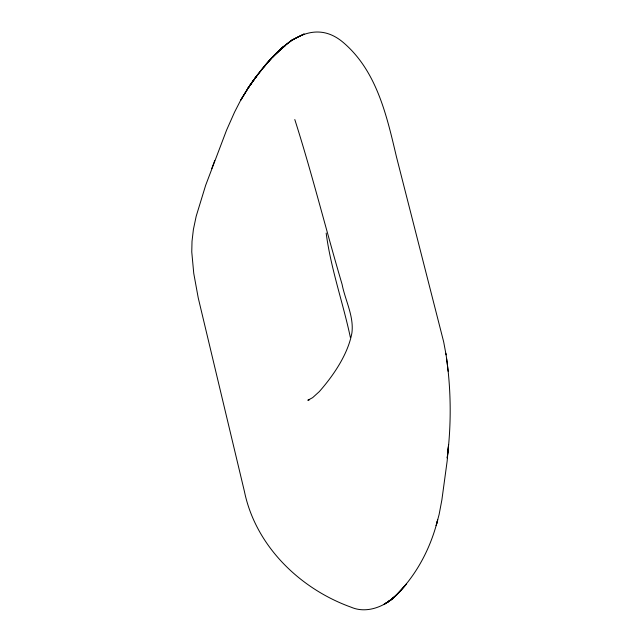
<?xml version="1.0" encoding="UTF-8"?>
<svg xmlns="http://www.w3.org/2000/svg" width="642" height="642" viewBox="0 0 642 642"><rect width="100%" height="100%" fill="white"/><g stroke="black" fill="none" stroke-linecap="round" stroke-linejoin="round"><path stroke-width="0.96" d="M446.094 354.849L443.678 341.905L396.443 156.784C386.781 115.873 376.846 70.997 343.173 42.404C306.258 11.147 269.054 57.748 249.561 85.851L240.718 100.144L234.563 112.149L226.57 130.157L205.665 185.273L196.195 216.21L193.394 229.483L192.014 241.344L191.765 251.929L193.756 273.396L198.226 297.856L244.425 491.459C255.612 545.869 299.862 588.81 351.142 607.204C365.105 613.303 381.396 607.91 392.567 598.537C415.157 577.824 430.405 549.263 437.708 519.715L436.159 525.597L439.112 514.491L441.865 499.966L447.177 460.908L448.581 444.481L447.209 458.043C451.575 423.271 451.141 387.912 445.845 353.277M211.724 168.653L214.725 160.636M257.081 75.363L247.748 88.604L256.583 76.069L248.863 86.887L240.718 100.144L248.863 86.887L257.249 75.154M271.638 58.021L264.697 65.853M272.665 56.961L282.119 48.182M285.056 46.047C273.259 54.514 264.472 66.327 255.5 77.562L265.034 65.548L263.822 67.041L275.033 54.522L278.034 52.002M278.885 50.959L282.279 48.182M309.677 399.741L307.807 400.231L312.63 397.663L319.267 391.644C333.912 375.04 348.133 353.742 351.92 332.869C354.023 316.121 345.203 300.4 342.09 284.342C325.887 229.555 312.156 173.966 294.798 119.54M350.363 337.371C342.972 302.526 330.75 268.396 326.168 233.062M446.655 358.902L448.148 371.301M406.314 584.172C399.894 592.117 392.671 599.7 383.603 604.612L390.264 600.382L392.567 598.537L385.361 603.632L390.264 600.382L397.189 594.348L395.199 596.274L388.699 601.466L395.199 596.274L406.314 584.172M280.418 49.233L272.272 57.451L283.852 46.312L280.418 49.233L291.773 40.125L304.011 34.034L291.773 40.125L280.418 49.233"/></g></svg>
